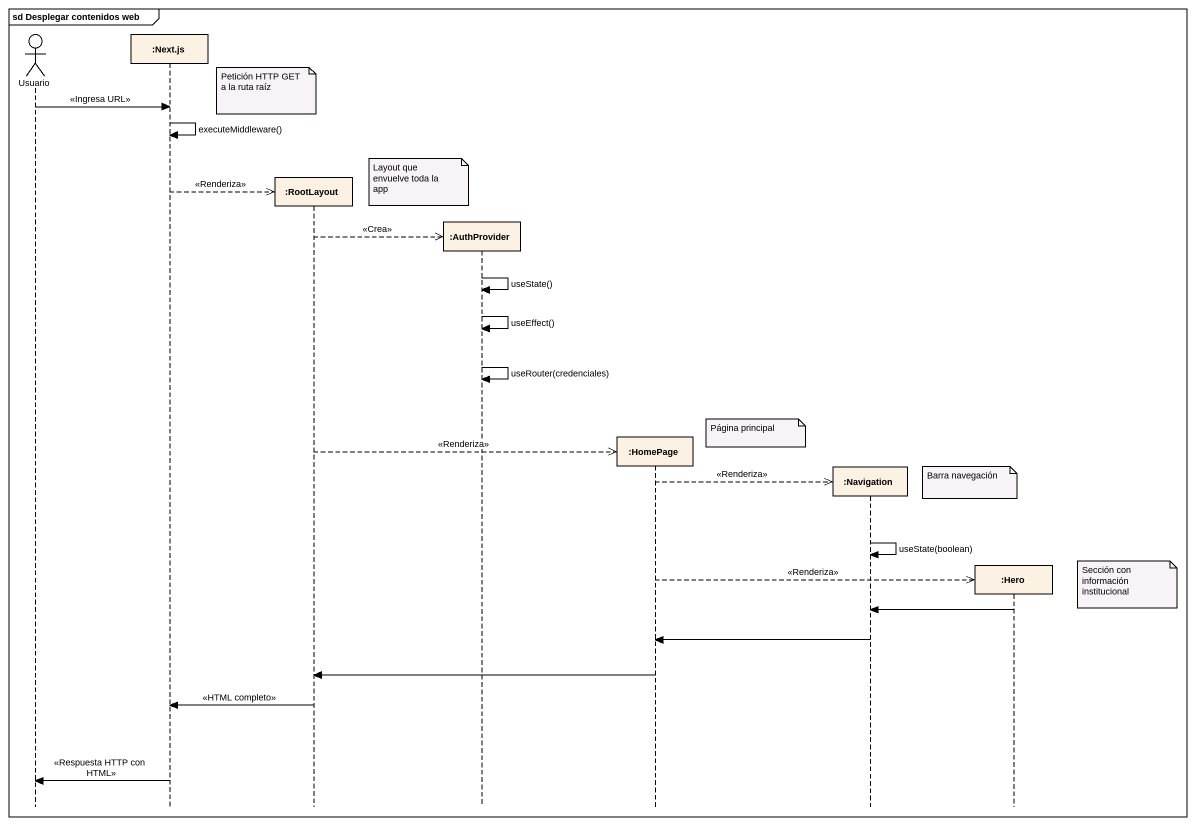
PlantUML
@startuml
mainframe sd Desplegar contenidos web
hide footbox
actor Usuario
participant ":Next.js" as Next_js
participant ":RootLayout" as RootLayout
participant ":AuthProvider" as AuthProvider
participant ":HomePage" as HomePage
participant ":Navigation" as Navigation
participant ":Hero" as Hero

note over RootLayout : Petición HTTP GET a la ruta raíz
Usuario -> Next_js : <<Ingresa URL>>
Next_js -> Next_js : executeMiddleware()
note left of AuthProvider : Layout que envuelve toda la app
Next_js -->> RootLayout ** : <<Renderiza>>
RootLayout -->> AuthProvider ** : <<Crea>>
AuthProvider -> AuthProvider : useState()
AuthProvider -> AuthProvider : useEffect()
AuthProvider -> AuthProvider : useRouter(credenciales)
note right of HomePage : Página principal
RootLayout -->> HomePage ** : <<Renderiza>>
HomePage -->> Navigation ** : <<Renderiza>>
note over Hero : Barra navegación
Navigation -> Navigation : useState(boolean)
HomePage -->> Hero ** : <<Renderiza>>
note right of Hero : Sección con información institucional
Hero -> Navigation
Navigation -> HomePage
HomePage -> RootLayout
RootLayout -> Next_js : <<HTML completo>>
Next_js -> Usuario : <<Respuesta HTTP con HTML>>
@enduml
